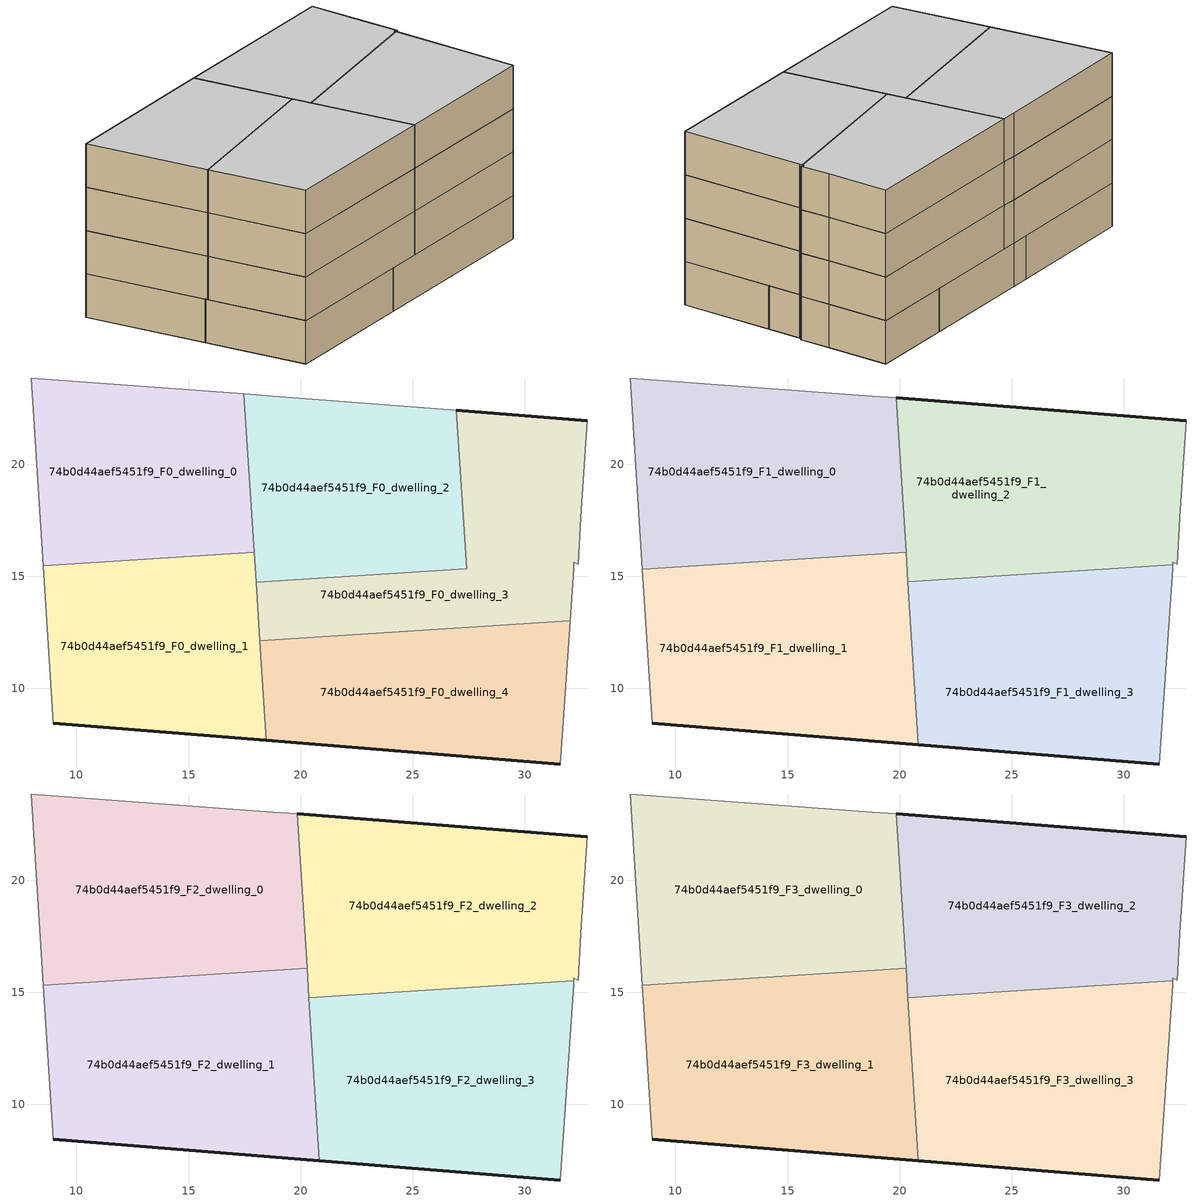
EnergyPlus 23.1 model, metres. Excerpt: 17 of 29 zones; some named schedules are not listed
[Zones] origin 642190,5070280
74b0d44aef5451f9_F0_dwelling_0
 floor ground (EU_floor_Construction): 17.93,16.08 17.47,23.14 7.98,23.84 8.52,15.47 z0
 wall adiabatic (EU_wall_Construction): 8.52,15.47 7.98,23.84 17.47,23.14 z0:3
 wall to 74b0d44aef5451f9_F0_dwelling_1 (EU_wall_Construction): 17.93,16.08 8.52,15.47 z0:3
 wall to 74b0d44aef5451f9_F0_dwelling_2 (EU_wall_Construction): 17.47,23.14 17.93,16.08 z0:3
 ceiling adiabatic (EU_roof_Construction): 17.47,23.14 17.93,16.08 8.52,15.47 7.98,23.84 z3
74b0d44aef5451f9_F0_dwelling_1
 floor ground (EU_floor_Construction): 18.47,7.67 17.93,16.08 8.52,15.47 8.97,8.43 z0
 wall outside (EU_wall_Construction): 18.47,7.67 8.97,8.43 z0:3
 wall adiabatic (EU_wall_Construction): 8.97,8.43 8.52,15.47 z0:3
 wall to 74b0d44aef5451f9_F0_dwelling_4 (EU_wall_Construction): 18.18,12.11 18.47,7.67 z0:3
 wall to 74b0d44aef5451f9_F0_dwelling_3 (EU_wall_Construction): 18.01,14.73 18.18,12.11 z0:3
 wall to 74b0d44aef5451f9_F0_dwelling_2 (EU_wall_Construction): 17.93,16.08 18.01,14.73 z0:3
74b0d44aef5451f9_F0_dwelling_2
 floor ground (EU_floor_Construction): 27.4,15.33 26.95,22.4 18.78,23.04 17.47,23.14 18.01,14.73 z0
 wall adiabatic (EU_wall_Construction): 17.47,23.14 18.78,23.04 26.95,22.4 z0:3
 wall to 74b0d44aef5451f9_F0_dwelling_3 (EU_wall_Construction): 26.95,22.4 27.4,15.33 18.01,14.73 z0:3
74b0d44aef5451f9_F0_dwelling_3
 floor ground (EU_floor_Construction): 32.03,13 32.19,15.33 32.19,15.63 32.39,15.53 32.49,17.63 32.79,21.94 26.95,22.4 27.4,15.33 18.01,14.73 18.18,12.11 z0
 wall outside (EU_wall_Construction): 26.95,22.4 32.79,21.94 z0:3
 wall adiabatic (EU_wall_Construction): 32.79,21.94 32.49,17.63 32.39,15.53 32.19,15.63 32.19,15.33 32.03,13 z0:3
 wall to 74b0d44aef5451f9_F0_dwelling_4 (EU_wall_Construction): 32.03,13 18.18,12.11 z0:3
74b0d44aef5451f9_F0_dwelling_4
 floor ground (EU_floor_Construction): 31.59,6.62 32.03,13 18.18,12.11 18.47,7.67 z0
 wall outside (EU_wall_Construction): 31.59,6.62 18.47,7.67 z0:3
 wall adiabatic (EU_wall_Construction): 32.03,13 31.59,6.62 z0:3
74b0d44aef5451f9_F1_dwelling_0
 floor to 74b0d44aef5451f9_F0_dwelling_1 (EU_floor_Construction): 17.94,15.91 17.93,16.08 8.52,15.47 8.53,15.3 z3
 floor to 74b0d44aef5451f9_F0_dwelling_2 (EU_floor_Construction): 20.29,16.06 19.84,22.96 18.78,23.04 17.47,23.14 17.94,15.91 z3
 floor adiabatic (EU_floor_Construction): 17.93,16.08 17.47,23.14 18.78,23.04 7.98,23.84 8.52,15.47 z3
 wall adiabatic (EU_wall_Construction): 8.53,15.3 7.98,23.84 18.78,23.04 19.84,22.96 z3:6
 wall to 74b0d44aef5451f9_F1_dwelling_1 (EU_wall_Construction): 20.29,16.06 8.53,15.3 z3:6
 wall to 74b0d44aef5451f9_F1_dwelling_2 (EU_wall_Construction): 19.84,22.96 20.29,16.06 z3:6
74b0d44aef5451f9_F1_dwelling_1
 floor to 74b0d44aef5451f9_F0_dwelling_1 (EU_floor_Construction): 18.47,7.67 17.94,15.91 8.53,15.3 8.97,8.43 z3
 floor to 74b0d44aef5451f9_F0_dwelling_2 (EU_floor_Construction): 20.36,14.88 20.29,16.06 17.94,15.91 18.01,14.73 z3
 floor to 74b0d44aef5451f9_F0_dwelling_4 (EU_floor_Construction): 20.84,7.48 20.53,12.26 18.18,12.11 18.47,7.67 z3
 floor to 74b0d44aef5451f9_F0_dwelling_3 (EU_floor_Construction): 20.53,12.26 20.36,14.88 18.01,14.73 18.18,12.11 z3
 wall outside (EU_wall_Construction): 20.84,7.48 8.97,8.43 z3:6
 wall adiabatic (EU_wall_Construction): 8.97,8.43 8.53,15.3 z3:6
 wall to 74b0d44aef5451f9_F1_dwelling_3 (EU_wall_Construction): 20.37,14.75 20.84,7.48 z3:6
 wall to 74b0d44aef5451f9_F1_dwelling_2 (EU_wall_Construction): 20.29,16.06 20.37,14.75 z3:6
74b0d44aef5451f9_F1_dwelling_2
 floor to 74b0d44aef5451f9_F0_dwelling_2 (EU_floor_Construction): 27.4,15.33 26.95,22.4 19.84,22.96 20.36,14.88 z3
 floor to 74b0d44aef5451f9_F0_dwelling_3 (EU_floor_Construction): 32.39,15.53 32.49,17.63 32.79,21.94 26.95,22.4 27.4,15.33 20.36,14.88 20.37,14.75 32.19,15.51 32.19,15.63 z3
 wall outside (EU_wall_Construction): 19.84,22.96 32.79,21.94 z3:6
 wall adiabatic (EU_wall_Construction): 32.79,21.94 32.49,17.63 32.39,15.53 32.19,15.63 32.19,15.51 z3:6
 wall to 74b0d44aef5451f9_F1_dwelling_3 (EU_wall_Construction): 32.19,15.51 20.37,14.75 z3:6
74b0d44aef5451f9_F1_dwelling_3
 floor to 74b0d44aef5451f9_F0_dwelling_3 (EU_floor_Construction): 32.03,13 32.19,15.33 32.19,15.51 20.37,14.75 20.53,12.26 z3
 floor to 74b0d44aef5451f9_F0_dwelling_4 (EU_floor_Construction): 31.59,6.62 32.03,13 20.53,12.26 20.84,7.48 z3
 wall outside (EU_wall_Construction): 31.59,6.62 20.84,7.48 z3:6
 wall adiabatic (EU_wall_Construction): 32.19,15.51 32.19,15.33 31.59,6.62 z3:6
74b0d44aef5451f9_F2_dwelling_0
 floor to 74b0d44aef5451f9_F1_dwelling_0 (EU_floor_Construction): 20.29,16.06 19.84,22.96 18.78,23.04 7.98,23.84 8.53,15.3 z6
 wall adiabatic (EU_wall_Construction): 8.53,15.3 7.98,23.84 18.78,23.04 19.84,22.96 z6:9
 wall to 74b0d44aef5451f9_F2_dwelling_1 (EU_wall_Construction): 20.29,16.06 8.53,15.3 z6:9
 wall to 74b0d44aef5451f9_F2_dwelling_2 (EU_wall_Construction): 19.84,22.96 20.29,16.06 z6:9
74b0d44aef5451f9_F2_dwelling_1
 floor to 74b0d44aef5451f9_F1_dwelling_1 (EU_floor_Construction): 20.84,7.48 20.29,16.06 8.53,15.3 8.97,8.43 z6
 wall outside (EU_wall_Construction): 20.84,7.48 8.97,8.43 z6:9
 wall adiabatic (EU_wall_Construction): 8.97,8.43 8.53,15.3 z6:9
 wall to 74b0d44aef5451f9_F2_dwelling_3 (EU_wall_Construction): 20.37,14.75 20.84,7.48 z6:9
 wall to 74b0d44aef5451f9_F2_dwelling_2 (EU_wall_Construction): 20.29,16.06 20.37,14.75 z6:9
74b0d44aef5451f9_F2_dwelling_2
 floor to 74b0d44aef5451f9_F1_dwelling_2 (EU_floor_Construction): 32.39,15.53 32.49,17.63 32.79,21.94 19.84,22.96 20.37,14.75 32.19,15.51 32.19,15.63 z6
 wall outside (EU_wall_Construction): 19.84,22.96 32.79,21.94 z6:9
 wall adiabatic (EU_wall_Construction): 32.79,21.94 32.49,17.63 32.39,15.53 32.19,15.63 32.19,15.51 z6:9
 wall to 74b0d44aef5451f9_F2_dwelling_3 (EU_wall_Construction): 32.19,15.51 20.37,14.75 z6:9
74b0d44aef5451f9_F2_dwelling_3
 floor to 74b0d44aef5451f9_F1_dwelling_3 (EU_floor_Construction): 31.59,6.62 32.19,15.33 32.19,15.51 20.37,14.75 20.84,7.48 z6
 wall outside (EU_wall_Construction): 31.59,6.62 20.84,7.48 z6:9
 wall adiabatic (EU_wall_Construction): 32.19,15.51 32.19,15.33 31.59,6.62 z6:9
74b0d44aef5451f9_F3_dwelling_0
 floor to 74b0d44aef5451f9_F2_dwelling_0 (EU_floor_Construction): 20.29,16.06 19.84,22.96 18.78,23.04 7.98,23.84 8.53,15.3 z9
 wall adiabatic (EU_wall_Construction): 8.53,15.3 7.98,23.84 18.78,23.04 19.84,22.96 z9:12
 wall to 74b0d44aef5451f9_F3_dwelling_1 (EU_wall_Construction): 20.29,16.06 8.53,15.3 z9:12
 wall to 74b0d44aef5451f9_F3_dwelling_2 (EU_wall_Construction): 19.84,22.96 20.29,16.06 z9:12
 ceiling to 74b0d44aef5451f9_F4_dwelling_0 (EU_floor_Construction): 19.84,22.96 20.29,16.06 8.53,15.3 7.98,23.84 18.78,23.04 z12
74b0d44aef5451f9_F3_dwelling_1
 floor to 74b0d44aef5451f9_F2_dwelling_1 (EU_floor_Construction): 20.84,7.48 20.29,16.06 8.53,15.3 8.97,8.43 z9
 wall outside (EU_wall_Construction): 20.84,7.48 8.97,8.43 z9:12
 wall adiabatic (EU_wall_Construction): 8.97,8.43 8.53,15.3 z9:12
 wall to 74b0d44aef5451f9_F3_dwelling_3 (EU_wall_Construction): 20.37,14.75 20.84,7.48 z9:12
 wall to 74b0d44aef5451f9_F3_dwelling_2 (EU_wall_Construction): 20.29,16.06 20.37,14.75 z9:12
 ceiling to 74b0d44aef5451f9_F4_dwelling_1 (EU_floor_Construction): 20.29,16.06 20.84,7.48 8.97,8.43 8.53,15.3 z12
74b0d44aef5451f9_F3_dwelling_2
 floor to 74b0d44aef5451f9_F2_dwelling_2 (EU_floor_Construction): 32.39,15.53 32.49,17.63 32.79,21.94 19.84,22.96 20.37,14.75 32.19,15.51 32.19,15.63 z9
 wall outside (EU_wall_Construction): 19.84,22.96 32.79,21.94 z9:12
 wall adiabatic (EU_wall_Construction): 32.79,21.94 32.49,17.63 32.39,15.53 32.19,15.63 32.19,15.51 z9:12
 wall to 74b0d44aef5451f9_F3_dwelling_3 (EU_wall_Construction): 32.19,15.51 20.37,14.75 z9:12
 ceiling to 74b0d44aef5451f9_F4_dwelling_2 (EU_floor_Construction): 32.79,21.94 32.49,17.63 32.39,15.53 32.19,15.63 32.19,15.51 20.37,14.75 19.84,22.96 z12
74b0d44aef5451f9_F3_dwelling_3
 floor to 74b0d44aef5451f9_F2_dwelling_3 (EU_floor_Construction): 31.59,6.62 32.19,15.33 32.19,15.51 20.37,14.75 20.84,7.48 z9
 wall outside (EU_wall_Construction): 31.59,6.62 20.84,7.48 z9:12
 wall adiabatic (EU_wall_Construction): 32.19,15.51 32.19,15.33 31.59,6.62 z9:12
 ceiling to 74b0d44aef5451f9_F4_dwelling_3 (EU_floor_Construction): 32.19,15.51 32.19,15.33 31.59,6.62 20.84,7.48 20.37,14.75 z12
[Building]
EU S2 Campaign: North Axis=0; Terrain=City; Solar Distribution=FullExterior
[Site:Location]
Lyon-Bron: Latitude=45.75; Longitude=5; Time Zone=1; Elevation=198
[SizingPeriod:WeatherFileDays]
AnnualSizingPeriod: Begin Month=1; Begin Day of Month=1; End Month=12; End Day of Month=31; Day of Week for Start Day=Monday; Use Weather File Daylight Saving Period=No; Use Weather File Rain and Snow Indicators=No
[MATERIAL]
EU_InternalMass_Material: Roughness=MediumRough; Thickness=0.1; Conductivity=1; Density=1800; Specific Heat=900; Thermal Absorptance=0.9; Solar Absorptance=0.7; Visible Absorptance=0.7
[MATERIAL:NOMASS] Roughness=MediumRough; Thermal Absorptance=0.9; Solar Absorptance=0.7; Visible Absorptance=0.7
Name | Thermal Resistance
EU_wall_NoMass | 0.776494
EU_roof_NoMass | 0.486893
EU_floor_NoMass | 0.421597
[CONSTRUCTION]
EU_wall_Construction: EU_wall_NoMass
EU_roof_Construction: EU_roof_NoMass
EU_floor_Construction: EU_floor_NoMass
EU_InternalMass_Construction: EU_InternalMass_Material
[ZONE] Type=1; Multiplier=1; Ceiling Height=autocalculate; Floor Area=autocalculate; Part of Total Floor Area=Yes
Name | Volume
74b0d44aef5451f9_F0_dwelling_0 | 218.826
74b0d44aef5451f9_F1_dwelling_0; 74b0d44aef5451f9_F2_dwelling_0; 74b0d44aef5451f9_F3_dwelling_0 | 273.53
74b0d44aef5451f9_F0_dwelling_1 | 218.813
74b0d44aef5451f9_F1_dwelling_1; 74b0d44aef5451f9_F2_dwelling_1; 74b0d44aef5451f9_F3_dwelling_1 | 273.522
74b0d44aef5451f9_F0_dwelling_2 | 218.811
74b0d44aef5451f9_F1_dwelling_2; 74b0d44aef5451f9_F2_dwelling_2; 74b0d44aef5451f9_F3_dwelling_2 | 273.523
74b0d44aef5451f9_F0_dwelling_3 | 218.815
74b0d44aef5451f9_F1_dwelling_3; 74b0d44aef5451f9_F2_dwelling_3; 74b0d44aef5451f9_F3_dwelling_3 | 273.521
74b0d44aef5451f9_F0_dwelling_4 | 218.799
[INTERNALMASS] Construction=EU_InternalMass_Construction
Name | Zone or ZoneList | Surface Area
74b0d44aef5451f9_F0_dwelling_0_EU_InternalMass | 74b0d44aef5451f9_F0_dwelling_0 | 72.9439
74b0d44aef5451f9_F0_dwelling_1_EU_InternalMass | 74b0d44aef5451f9_F0_dwelling_1 | 72.9386
74b0d44aef5451f9_F0_dwelling_2_EU_InternalMass | 74b0d44aef5451f9_F0_dwelling_2 | 72.9384
74b0d44aef5451f9_F0_dwelling_3_EU_InternalMass | 74b0d44aef5451f9_F0_dwelling_3 | 72.9377
74b0d44aef5451f9_F0_dwelling_4_EU_InternalMass | 74b0d44aef5451f9_F0_dwelling_4 | 72.9348
74b0d44aef5451f9_F1_dwelling_0_EU_InternalMass | 74b0d44aef5451f9_F1_dwelling_0 | 91.1781
74b0d44aef5451f9_F1_dwelling_1_EU_InternalMass | 74b0d44aef5451f9_F1_dwelling_1 | 91.1748
74b0d44aef5451f9_F1_dwelling_2_EU_InternalMass | 74b0d44aef5451f9_F1_dwelling_2 | 91.1755
74b0d44aef5451f9_F1_dwelling_3_EU_InternalMass | 74b0d44aef5451f9_F1_dwelling_3 | 91.1726
74b0d44aef5451f9_F2_dwelling_0_EU_InternalMass | 74b0d44aef5451f9_F2_dwelling_0 | 91.1781
74b0d44aef5451f9_F2_dwelling_1_EU_InternalMass | 74b0d44aef5451f9_F2_dwelling_1 | 91.1748
74b0d44aef5451f9_F2_dwelling_2_EU_InternalMass | 74b0d44aef5451f9_F2_dwelling_2 | 91.1755
74b0d44aef5451f9_F2_dwelling_3_EU_InternalMass | 74b0d44aef5451f9_F2_dwelling_3 | 91.1726
74b0d44aef5451f9_F3_dwelling_0_EU_InternalMass | 74b0d44aef5451f9_F3_dwelling_0 | 91.1781
74b0d44aef5451f9_F3_dwelling_1_EU_InternalMass | 74b0d44aef5451f9_F3_dwelling_1 | 91.1748
74b0d44aef5451f9_F3_dwelling_2_EU_InternalMass | 74b0d44aef5451f9_F3_dwelling_2 | 91.1755
74b0d44aef5451f9_F3_dwelling_3_EU_InternalMass | 74b0d44aef5451f9_F3_dwelling_3 | 91.1726
[OTHEREQUIPMENT] Fuel Type=Electricity; Design Level Calculation Method=Watts/Area; Power per Zone Floor Area=1; Fraction Latent=0; Fraction Radiant=0; Fraction Lost=0; Carbon Dioxide Generation Rate=0; EndUse Subcategory=EU_Step8_InternalGains
Name | Zone or ZoneList or Space or SpaceList | Schedule
EU_Step8_InternalGain_74b0d44aef5451f9_F0_dwelling_0_f000 | 74b0d44aef5451f9_F0_dwelling_0 | EU_Step8_GainSchedule_74b0d44aef5451f9_F0_dwelling_0_f000
EU_Step8_InternalGain_74b0d44aef5451f9_F0_dwelling_1_f000 | 74b0d44aef5451f9_F0_dwelling_1 | EU_Step8_GainSchedule_74b0d44aef5451f9_F0_dwelling_1_f000
EU_Step8_InternalGain_74b0d44aef5451f9_F0_dwelling_2_f000 | 74b0d44aef5451f9_F0_dwelling_2 | EU_Step8_GainSchedule_74b0d44aef5451f9_F0_dwelling_2_f000
EU_Step8_InternalGain_74b0d44aef5451f9_F0_dwelling_3_f000 | 74b0d44aef5451f9_F0_dwelling_3 | EU_Step8_GainSchedule_74b0d44aef5451f9_F0_dwelling_3_f000
EU_Step8_InternalGain_74b0d44aef5451f9_F0_dwelling_4_f000 | 74b0d44aef5451f9_F0_dwelling_4 | EU_Step8_GainSchedule_74b0d44aef5451f9_F0_dwelling_4_f000
EU_Step8_InternalGain_74b0d44aef5451f9_F1_dwelling_0_f000 | 74b0d44aef5451f9_F1_dwelling_0 | EU_Step8_GainSchedule_74b0d44aef5451f9_F1_dwelling_0_f000
EU_Step8_InternalGain_74b0d44aef5451f9_F1_dwelling_1_f000 | 74b0d44aef5451f9_F1_dwelling_1 | EU_Step8_GainSchedule_74b0d44aef5451f9_F1_dwelling_1_f000
EU_Step8_InternalGain_74b0d44aef5451f9_F1_dwelling_2_f000 | 74b0d44aef5451f9_F1_dwelling_2 | EU_Step8_GainSchedule_74b0d44aef5451f9_F1_dwelling_2_f000
EU_Step8_InternalGain_74b0d44aef5451f9_F1_dwelling_3_f000 | 74b0d44aef5451f9_F1_dwelling_3 | EU_Step8_GainSchedule_74b0d44aef5451f9_F1_dwelling_3_f000
EU_Step8_InternalGain_74b0d44aef5451f9_F2_dwelling_0_f000 | 74b0d44aef5451f9_F2_dwelling_0 | EU_Step8_GainSchedule_74b0d44aef5451f9_F2_dwelling_0_f000
EU_Step8_InternalGain_74b0d44aef5451f9_F2_dwelling_1_f000 | 74b0d44aef5451f9_F2_dwelling_1 | EU_Step8_GainSchedule_74b0d44aef5451f9_F2_dwelling_1_f000
EU_Step8_InternalGain_74b0d44aef5451f9_F2_dwelling_2_f000 | 74b0d44aef5451f9_F2_dwelling_2 | EU_Step8_GainSchedule_74b0d44aef5451f9_F2_dwelling_2_f000
EU_Step8_InternalGain_74b0d44aef5451f9_F2_dwelling_3_f000 | 74b0d44aef5451f9_F2_dwelling_3 | EU_Step8_GainSchedule_74b0d44aef5451f9_F2_dwelling_3_f000
EU_Step8_InternalGain_74b0d44aef5451f9_F3_dwelling_0_f000 | 74b0d44aef5451f9_F3_dwelling_0 | EU_Step8_GainSchedule_74b0d44aef5451f9_F3_dwelling_0_f000
EU_Step8_InternalGain_74b0d44aef5451f9_F3_dwelling_1_f000 | 74b0d44aef5451f9_F3_dwelling_1 | EU_Step8_GainSchedule_74b0d44aef5451f9_F3_dwelling_1_f000
EU_Step8_InternalGain_74b0d44aef5451f9_F3_dwelling_2_f000 | 74b0d44aef5451f9_F3_dwelling_2 | EU_Step8_GainSchedule_74b0d44aef5451f9_F3_dwelling_2_f000
EU_Step8_InternalGain_74b0d44aef5451f9_F3_dwelling_3_f000 | 74b0d44aef5451f9_F3_dwelling_3 | EU_Step8_GainSchedule_74b0d44aef5451f9_F3_dwelling_3_f000
[ZONEVENTILATION:DESIGNFLOWRATE] Schedule=EU_AlwaysOn; Design Flow Rate Calculation Method=AirChanges/Hour; Air Changes per Hour=0.693814; Ventilation Type=Natural; Fan Pressure Rise=0; Fan Total Efficiency=1; Constant Term Coefficient=1; Temperature Term Coefficient=0; Velocity Term Coefficient=0; Velocity Squared Term Coefficient=0; Minimum Indoor Temperature=-100; Maximum Indoor Temperature=100; Delta Temperature=-100; Minimum Outdoor Temperature=-100; Maximum Outdoor Temperature=100; Maximum Wind Speed=40
Name | Zone or ZoneList or Space or SpaceList
EU_ConstantAir_74b0d44aef5451f9_F0_dwelling_0 | 74b0d44aef5451f9_F0_dwelling_0
EU_ConstantAir_74b0d44aef5451f9_F0_dwelling_1 | 74b0d44aef5451f9_F0_dwelling_1
EU_ConstantAir_74b0d44aef5451f9_F0_dwelling_2 | 74b0d44aef5451f9_F0_dwelling_2
EU_ConstantAir_74b0d44aef5451f9_F0_dwelling_3 | 74b0d44aef5451f9_F0_dwelling_3
EU_ConstantAir_74b0d44aef5451f9_F0_dwelling_4 | 74b0d44aef5451f9_F0_dwelling_4
EU_ConstantAir_74b0d44aef5451f9_F1_dwelling_0 | 74b0d44aef5451f9_F1_dwelling_0
EU_ConstantAir_74b0d44aef5451f9_F1_dwelling_1 | 74b0d44aef5451f9_F1_dwelling_1
EU_ConstantAir_74b0d44aef5451f9_F1_dwelling_2 | 74b0d44aef5451f9_F1_dwelling_2
EU_ConstantAir_74b0d44aef5451f9_F1_dwelling_3 | 74b0d44aef5451f9_F1_dwelling_3
EU_ConstantAir_74b0d44aef5451f9_F2_dwelling_0 | 74b0d44aef5451f9_F2_dwelling_0
EU_ConstantAir_74b0d44aef5451f9_F2_dwelling_1 | 74b0d44aef5451f9_F2_dwelling_1
EU_ConstantAir_74b0d44aef5451f9_F2_dwelling_2 | 74b0d44aef5451f9_F2_dwelling_2
EU_ConstantAir_74b0d44aef5451f9_F2_dwelling_3 | 74b0d44aef5451f9_F2_dwelling_3
EU_ConstantAir_74b0d44aef5451f9_F3_dwelling_0 | 74b0d44aef5451f9_F3_dwelling_0
EU_ConstantAir_74b0d44aef5451f9_F3_dwelling_1 | 74b0d44aef5451f9_F3_dwelling_1
EU_ConstantAir_74b0d44aef5451f9_F3_dwelling_2 | 74b0d44aef5451f9_F3_dwelling_2
EU_ConstantAir_74b0d44aef5451f9_F3_dwelling_3 | 74b0d44aef5451f9_F3_dwelling_3
[HVACTEMPLATE:THERMOSTAT] Constant Heating Setpoint=20; Constant Cooling Setpoint=50
EU_HeatOnly_74b0d44aef5451f9_F0_dwelling_0; EU_HeatOnly_74b0d44aef5451f9_F0_dwelling_1; EU_HeatOnly_74b0d44aef5451f9_F0_dwelling_2; EU_HeatOnly_74b0d44aef5451f9_F0_dwelling_3; EU_HeatOnly_74b0d44aef5451f9_F0_dwelling_4; EU_HeatOnly_74b0d44aef5451f9_F1_dwelling_0; EU_HeatOnly_74b0d44aef5451f9_F1_dwelling_1; EU_HeatOnly_74b0d44aef5451f9_F1_dwelling_2; EU_HeatOnly_74b0d44aef5451f9_F1_dwelling_3; EU_HeatOnly_74b0d44aef5451f9_F2_dwelling_0; EU_HeatOnly_74b0d44aef5451f9_F2_dwelling_1; EU_HeatOnly_74b0d44aef5451f9_F2_dwelling_2; EU_HeatOnly_74b0d44aef5451f9_F2_dwelling_3; EU_HeatOnly_74b0d44aef5451f9_F3_dwelling_0; EU_HeatOnly_74b0d44aef5451f9_F3_dwelling_1; EU_HeatOnly_74b0d44aef5451f9_F3_dwelling_2; EU_HeatOnly_74b0d44aef5451f9_F3_dwelling_3; EU_HeatOnly_74b0d44aef5451f9_F4_dwelling_0; EU_HeatOnly_74b0d44aef5451f9_F4_dwelling_1
